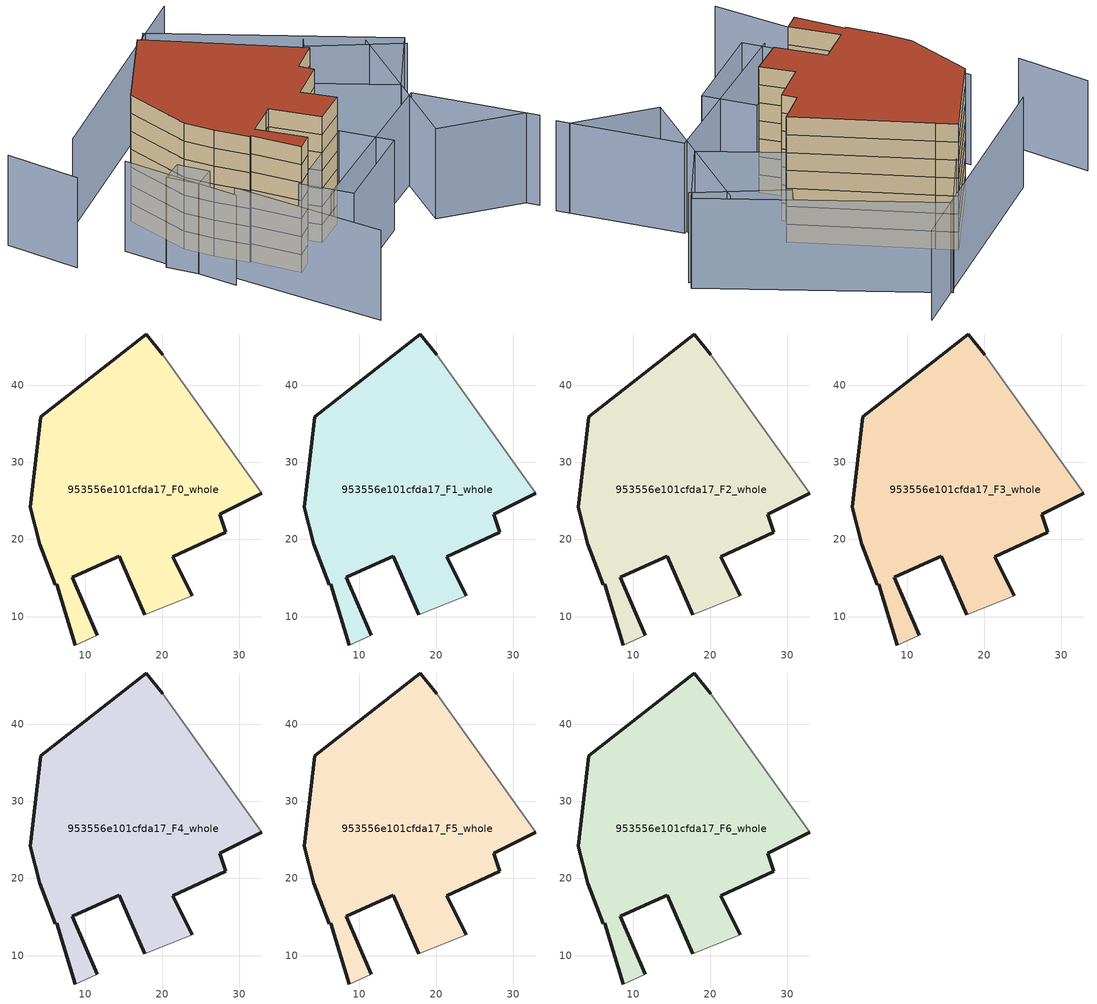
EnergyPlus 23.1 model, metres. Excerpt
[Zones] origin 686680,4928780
953556e101cfda17_F0_whole
 floor ground (EU_floor_Construction): 20.07,43.94 32.91,26 27.44,23.29 28.21,20.92 21.38,17.74 23.91,12.69 17.74,10.23 14.42,17.83 13.4,17.37 8.31,15.11 11.55,7.57 8.72,6.31 6.34,14.21 6.11,14.1 4.13,19.38 2.89,24.17 4.25,35.87 17.96,46.63 z0
 wall outside (EU_wall_Construction): 11.55,7.57 8.31,15.11 13.4,17.37 14.42,17.83 17.74,10.23 / 23.91,12.69 21.38,17.74 28.21,20.92 27.44,23.29 32.91,26 / 20.07,43.94 17.96,46.63 4.25,35.87 2.89,24.17 4.13,19.38 6.11,14.1 6.34,14.21 8.72,6.31 z0:3
 wall adiabatic (EU_wall_Construction): 8.72,6.31 11.55,7.57 / 17.74,10.23 23.91,12.69 / 32.91,26 20.07,43.94 z0:3
953556e101cfda17_F1_whole
 floor to 953556e101cfda17_F0_whole (EU_floor_Construction): 20.07,43.94 32.91,26 27.44,23.29 28.21,20.92 21.38,17.74 23.91,12.69 17.74,10.23 14.42,17.83 13.4,17.37 8.31,15.11 11.55,7.57 8.72,6.31 6.34,14.21 6.11,14.1 4.13,19.38 2.89,24.17 4.25,35.87 17.96,46.63 z3
 wall outside (EU_wall_Construction): 11.55,7.57 8.31,15.11 13.4,17.37 14.42,17.83 17.74,10.23 / 23.91,12.69 21.38,17.74 28.21,20.92 27.44,23.29 32.91,26 / 20.07,43.94 17.96,46.63 4.25,35.87 2.89,24.17 4.13,19.38 6.11,14.1 6.34,14.21 8.72,6.31 z3:6
 wall adiabatic (EU_wall_Construction): 8.72,6.31 11.55,7.57 / 17.74,10.23 23.91,12.69 / 32.91,26 20.07,43.94 z3:6
953556e101cfda17_F2_whole
 floor to 953556e101cfda17_F1_whole (EU_floor_Construction): 20.07,43.94 32.91,26 27.44,23.29 28.21,20.92 21.38,17.74 23.91,12.69 17.74,10.23 14.42,17.83 13.4,17.37 8.31,15.11 11.55,7.57 8.72,6.31 6.34,14.21 6.11,14.1 4.13,19.38 2.89,24.17 4.25,35.87 17.96,46.63 z6
 wall outside (EU_wall_Construction): 11.55,7.57 8.31,15.11 13.4,17.37 14.42,17.83 17.74,10.23 / 23.91,12.69 21.38,17.74 28.21,20.92 27.44,23.29 32.91,26 / 20.07,43.94 17.96,46.63 4.25,35.87 2.89,24.17 4.13,19.38 6.11,14.1 6.34,14.21 8.72,6.31 z6:9
 wall adiabatic (EU_wall_Construction): 8.72,6.31 11.55,7.57 / 17.74,10.23 23.91,12.69 / 32.91,26 20.07,43.94 z6:9
953556e101cfda17_F3_whole
 floor to 953556e101cfda17_F2_whole (EU_floor_Construction): 20.07,43.94 32.91,26 27.44,23.29 28.21,20.92 21.38,17.74 23.91,12.69 17.74,10.23 14.42,17.83 13.4,17.37 8.31,15.11 11.55,7.57 8.72,6.31 6.34,14.21 6.11,14.1 4.13,19.38 2.89,24.17 4.25,35.87 17.96,46.63 z9
 wall outside (EU_wall_Construction): 11.55,7.57 8.31,15.11 13.4,17.37 14.42,17.83 17.74,10.23 / 23.91,12.69 21.38,17.74 28.21,20.92 27.44,23.29 32.91,26 / 20.07,43.94 17.96,46.63 4.25,35.87 2.89,24.17 4.13,19.38 6.11,14.1 6.34,14.21 8.72,6.31 z9:12
 wall adiabatic (EU_wall_Construction): 8.72,6.31 11.55,7.57 / 17.74,10.23 23.91,12.69 / 32.91,26 20.07,43.94 z9:12
953556e101cfda17_F4_whole
 floor to 953556e101cfda17_F3_whole (EU_floor_Construction): 20.07,43.94 32.91,26 27.44,23.29 28.21,20.92 21.38,17.74 23.91,12.69 17.74,10.23 14.42,17.83 13.4,17.37 8.31,15.11 11.55,7.57 8.72,6.31 6.34,14.21 6.11,14.1 4.13,19.38 2.89,24.17 4.25,35.87 17.96,46.63 z12
 wall outside (EU_wall_Construction): 11.55,7.57 8.31,15.11 13.4,17.37 14.42,17.83 17.74,10.23 / 23.91,12.69 21.38,17.74 28.21,20.92 27.44,23.29 32.91,26 / 20.07,43.94 17.96,46.63 4.25,35.87 2.89,24.17 4.13,19.38 6.11,14.1 6.34,14.21 8.72,6.31 z12:15
 wall adiabatic (EU_wall_Construction): 8.72,6.31 11.55,7.57 / 17.74,10.23 23.91,12.69 / 32.91,26 20.07,43.94 z12:15
953556e101cfda17_F5_whole
 floor to 953556e101cfda17_F4_whole (EU_floor_Construction): 20.07,43.94 32.91,26 27.44,23.29 28.21,20.92 21.38,17.74 23.91,12.69 17.74,10.23 14.42,17.83 13.4,17.37 8.31,15.11 11.55,7.57 8.72,6.31 6.34,14.21 6.11,14.1 4.13,19.38 2.89,24.17 4.25,35.87 17.96,46.63 z15
 wall outside (EU_wall_Construction): 11.55,7.57 8.31,15.11 13.4,17.37 14.42,17.83 17.74,10.23 / 23.91,12.69 21.38,17.74 28.21,20.92 27.44,23.29 32.91,26 / 20.07,43.94 17.96,46.63 4.25,35.87 2.89,24.17 4.13,19.38 6.11,14.1 6.34,14.21 8.72,6.31 z15:18
 wall adiabatic (EU_wall_Construction): 8.72,6.31 11.55,7.57 / 17.74,10.23 23.91,12.69 / 32.91,26 20.07,43.94 z15:18
953556e101cfda17_F6_whole
 floor to 953556e101cfda17_F5_whole (EU_floor_Construction): 20.07,43.94 32.91,26 27.44,23.29 28.21,20.92 21.38,17.74 23.91,12.69 17.74,10.23 14.42,17.83 13.4,17.37 8.31,15.11 11.55,7.57 8.72,6.31 6.34,14.21 6.11,14.1 4.13,19.38 2.89,24.17 4.25,35.87 17.96,46.63 z18
 wall outside (EU_wall_Construction): 11.55,7.57 8.31,15.11 13.4,17.37 14.42,17.83 17.74,10.23 / 23.91,12.69 21.38,17.74 28.21,20.92 27.44,23.29 32.91,26 / 20.07,43.94 17.96,46.63 4.25,35.87 2.89,24.17 4.13,19.38 6.11,14.1 6.34,14.21 8.72,6.31 z18:21
 wall adiabatic (EU_wall_Construction): 8.72,6.31 11.55,7.57 / 17.74,10.23 23.91,12.69 / 32.91,26 20.07,43.94 z18:21
 roof outside (EU_roof_Construction): 23.91,12.69 21.38,17.74 28.21,20.92 27.44,23.29 32.91,26 20.07,43.94 17.96,46.63 4.25,35.87 2.89,24.17 4.13,19.38 6.11,14.1 6.34,14.21 8.72,6.31 11.55,7.57 8.31,15.11 13.4,17.37 14.42,17.83 17.74,10.23 z21
shading: 9.26,0.99 40.64,12.9 / 40.64,12.9 47.83,-6.04 / 47.06,-4.02 34.53,2.74 / 34.53,2.74 48.54,28.68 / 51.86,23.47 41.16,34.35 / 41.16,34.35 43.45,36.6 / 37.05,58.15 -3.1,40.73 / 1.01,12.64 5.27,-12.22 / -3.27,30.33 -0.61,10.94 / -13.29,44.5 -11.84,32.19 / 8.17,6.42 24.57,12.95 / 24.57,12.95 27.78,4.91 / 27.78,4.91 11.38,-1.63 / 11.38,-1.63 8.17,6.42 / 2.54,18.85 -1.52,17.5 / -1.52,17.5 -3.17,22.43 / -3.17,22.43 0.89,23.79 / 0.89,23.79 2.54,18.85 / 41.46,15.57 17,45.41 / 17,45.41 28.5,54.84 / 28.5,54.84 52.96,25 / 52.96,25 41.46,15.57 z0:15
[Building]
EU S2 Campaign: North Axis=0; Terrain=City; Solar Distribution=FullExterior
[Site:Location]
Bologna: Latitude=44.5; Longitude=11.25; Time Zone=1; Elevation=37
[SizingPeriod:WeatherFileDays]
AnnualSizingPeriod: Begin Month=1; Begin Day of Month=1; End Month=12; End Day of Month=31; Day of Week for Start Day=Monday; Use Weather File Daylight Saving Period=No; Use Weather File Rain and Snow Indicators=No
[MATERIAL]
EU_InternalMass_Material: Roughness=MediumRough; Thickness=0.1; Conductivity=1; Density=1800; Specific Heat=900; Thermal Absorptance=0.9; Solar Absorptance=0.7; Visible Absorptance=0.7
[MATERIAL:NOMASS] Roughness=MediumRough; Thermal Absorptance=0.9; Solar Absorptance=0.7; Visible Absorptance=0.7
Name | Thermal Resistance
EU_wall_NoMass | 0.905828
EU_roof_NoMass | 0.37593
EU_floor_NoMass | 0.67114
[CONSTRUCTION]
EU_wall_Construction: EU_wall_NoMass
EU_roof_Construction: EU_roof_NoMass
EU_floor_Construction: EU_floor_NoMass
EU_InternalMass_Construction: EU_InternalMass_Material
[ZONE] Type=1; Multiplier=1; Ceiling Height=autocalculate; Floor Area=autocalculate; Part of Total Floor Area=Yes
Name | Volume
953556e101cfda17_F0_whole | 1952.86
953556e101cfda17_F1_whole; 953556e101cfda17_F2_whole; 953556e101cfda17_F3_whole; 953556e101cfda17_F4_whole; 953556e101cfda17_F5_whole; 953556e101cfda17_F6_whole | 1952.87
[INTERNALMASS] Construction=EU_InternalMass_Construction; Surface Area=588.103
Name | Zone or ZoneList
953556e101cfda17_F0_whole_EU_InternalMass | 953556e101cfda17_F0_whole
953556e101cfda17_F1_whole_EU_InternalMass | 953556e101cfda17_F1_whole
953556e101cfda17_F2_whole_EU_InternalMass | 953556e101cfda17_F2_whole
953556e101cfda17_F3_whole_EU_InternalMass | 953556e101cfda17_F3_whole
953556e101cfda17_F4_whole_EU_InternalMass | 953556e101cfda17_F4_whole
953556e101cfda17_F5_whole_EU_InternalMass | 953556e101cfda17_F5_whole
953556e101cfda17_F6_whole_EU_InternalMass | 953556e101cfda17_F6_whole
[OTHEREQUIPMENT] Fuel Type=Electricity; Design Level Calculation Method=Watts/Area; Power per Zone Floor Area=1; Fraction Latent=0; Fraction Radiant=0; Fraction Lost=0; Carbon Dioxide Generation Rate=0; EndUse Subcategory=EU_Step8_InternalGains
Name | Zone or ZoneList or Space or SpaceList | Schedule
EU_Step8_InternalGain_953556e101cfda17_F0_whole_f000 | 953556e101cfda17_F0_whole | EU_Step8_GainSchedule_953556e101cfda17_F0_whole_f000
EU_Step8_InternalGain_953556e101cfda17_F1_whole_f000 | 953556e101cfda17_F1_whole | EU_Step8_GainSchedule_953556e101cfda17_F1_whole_f000
EU_Step8_InternalGain_953556e101cfda17_F2_whole_f000 | 953556e101cfda17_F2_whole | EU_Step8_GainSchedule_953556e101cfda17_F2_whole_f000
EU_Step8_InternalGain_953556e101cfda17_F3_whole_f000 | 953556e101cfda17_F3_whole | EU_Step8_GainSchedule_953556e101cfda17_F3_whole_f000
EU_Step8_InternalGain_953556e101cfda17_F4_whole_f000 | 953556e101cfda17_F4_whole | EU_Step8_GainSchedule_953556e101cfda17_F4_whole_f000
EU_Step8_InternalGain_953556e101cfda17_F5_whole_f000 | 953556e101cfda17_F5_whole | EU_Step8_GainSchedule_953556e101cfda17_F5_whole_f000
EU_Step8_InternalGain_953556e101cfda17_F6_whole_f000 | 953556e101cfda17_F6_whole | EU_Step8_GainSchedule_953556e101cfda17_F6_whole_f000
[ZONEVENTILATION:DESIGNFLOWRATE] Schedule=EU_AlwaysOn; Design Flow Rate Calculation Method=AirChanges/Hour; Air Changes per Hour=0.73129; Ventilation Type=Natural; Fan Pressure Rise=0; Fan Total Efficiency=1; Constant Term Coefficient=1; Temperature Term Coefficient=0; Velocity Term Coefficient=0; Velocity Squared Term Coefficient=0; Minimum Indoor Temperature=-100; Maximum Indoor Temperature=100; Delta Temperature=-100; Minimum Outdoor Temperature=-100; Maximum Outdoor Temperature=100; Maximum Wind Speed=40
Name | Zone or ZoneList or Space or SpaceList
EU_ConstantAir_953556e101cfda17_F0_whole | 953556e101cfda17_F0_whole
EU_ConstantAir_953556e101cfda17_F1_whole | 953556e101cfda17_F1_whole
EU_ConstantAir_953556e101cfda17_F2_whole | 953556e101cfda17_F2_whole
EU_ConstantAir_953556e101cfda17_F3_whole | 953556e101cfda17_F3_whole
EU_ConstantAir_953556e101cfda17_F4_whole | 953556e101cfda17_F4_whole
EU_ConstantAir_953556e101cfda17_F5_whole | 953556e101cfda17_F5_whole
EU_ConstantAir_953556e101cfda17_F6_whole | 953556e101cfda17_F6_whole
[HVACTEMPLATE:THERMOSTAT] Constant Heating Setpoint=20; Constant Cooling Setpoint=50
EU_HeatOnly_953556e101cfda17_F0_whole; EU_HeatOnly_953556e101cfda17_F1_whole; EU_HeatOnly_953556e101cfda17_F2_whole; EU_HeatOnly_953556e101cfda17_F3_whole; EU_HeatOnly_953556e101cfda17_F4_whole; EU_HeatOnly_953556e101cfda17_F5_whole; EU_HeatOnly_953556e101cfda17_F6_whole
[HVACTEMPLATE:ZONE:IDEALLOADSAIRSYSTEM] System Availability Schedule=EU_AlwaysOn; Maximum Heating Supply Air Temperature=50; Minimum Cooling Supply Air Temperature=13; Maximum Heating Supply Air Humidity Ratio=0.0156; Minimum Cooling Supply Air Humidity Ratio=0.0077; Heating Limit=NoLimit; Cooling Limit=NoLimit; Heating Availability Schedule=EU_AlwaysOn; Cooling Availability Schedule=EU_CoolingOff; Dehumidification Control Type=ConstantSensibleHeatRatio; Cooling Sensible Heat Ratio=0.7; Dehumidification Setpoint=60; Humidification Control Type=None; Humidification Setpoint=30; Outdoor Air Method=None; Outdoor Air Flow Rate per Person=0.00944; Outdoor Air Flow Rate per Zone Floor Area=0; Outdoor Air Flow Rate per Zone=0; Demand Controlled Ventilation Type=None; Outdoor Air Economizer Type=NoEconomizer; Heat Recovery Type=None; Sensible Heat Recovery Effectiveness=0.7; Latent Heat Recovery Effectiveness=0.65
Name | Template Thermostat
953556e101cfda17_F0_whole | EU_HeatOnly_953556e101cfda17_F0_whole
953556e101cfda17_F1_whole | EU_HeatOnly_953556e101cfda17_F1_whole
953556e101cfda17_F2_whole | EU_HeatOnly_953556e101cfda17_F2_whole
953556e101cfda17_F3_whole | EU_HeatOnly_953556e101cfda17_F3_whole
953556e101cfda17_F4_whole | EU_HeatOnly_953556e101cfda17_F4_whole
953556e101cfda17_F5_whole | EU_HeatOnly_953556e101cfda17_F5_whole
953556e101cfda17_F6_whole | EU_HeatOnly_953556e101cfda17_F6_whole
[SIZING:ZONE] Zone Cooling Design Supply Air Temperature Input Method=SupplyAirTemperature; Zone Cooling Design Supply Air Temperature=13; Zone Heating Design Supply Air Temperature Input Method=SupplyAirTemperature; Zone Heating Design Supply Air Temperature=50; Zone Cooling Design Supply Air Humidity Ratio=0.008; Zone Heating Design Supply Air Humidity Ratio=0.008; Cooling Design Air Flow Method=DesignDay; Cooling Design Air Flow Rate=0; Cooling Minimum Air Flow per Zone Floor Area=0.000762; Cooling Minimum Air Flow=0; Cooling Minimum Air Flow Fraction=0.2; Heating Design Air Flow Method=DesignDay; Heating Design Air Flow Rate=0; Heating Maximum Air Flow per Zone Floor Area=0.002032; Heating Maximum Air Flow=0.141576; Heating Maximum Air Flow Fraction=0.3; Account for Dedicated Outdoor Air System=No; Dedicated Outdoor Air System Control Strategy=NeutralSupplyAir; Dedicated Outdoor Air Low Setpoint Temperature for Design=autosize; Dedicated Outdoor Air High Setpoint Temperature for Design=autosize; Zone Load Sizing Method=Sensible Load Only No Latent Load; Zone Latent Cooling Design Supply Air Humidity Ratio Input Method=HumidityRatioDifference; Zone Cooling Design Supply Air Humidity Ratio Difference=0.005; Zone Latent Heating Design Supply Air Humidity Ratio Input Method=HumidityRatioDifference; Zone Humidification Design Supply Air Humidity Ratio Difference=0.005
953556e101cfda17_F0_whole; 953556e101cfda17_F1_whole; 953556e101cfda17_F2_whole; 953556e101cfda17_F3_whole; 953556e101cfda17_F4_whole; 953556e101cfda17_F5_whole; 953556e101cfda17_F6_whole
[SCHEDULE:CONSTANT]
Name | Hourly Value
EU_AlwaysOn | 1
EU_CoolingOff | 0
[SCHEDULE:FILE] Column Number=1; Rows to Skip at Top=0; Number of Hours of Data=8760; Column Separator=Comma; Interpolate to Timestep=No; Minutes per Item=60; Adjust Schedule for Daylight Savings=Yes
Name | File
EU_Step8_GainSchedule_953556e101cfda17_F0_whole_f000 | ../../schedules/953556e101cfda17/953556e101cfda17_F0_whole_f000_gain.csv
EU_Step8_GainSchedule_953556e101cfda17_F1_whole_f000 | ../../schedules/953556e101cfda17/953556e101cfda17_F1_whole_f000_gain.csv
EU_Step8_GainSchedule_953556e101cfda17_F2_whole_f000 | ../../schedules/953556e101cfda17/953556e101cfda17_F2_whole_f000_gain.csv
EU_Step8_GainSchedule_953556e101cfda17_F3_whole_f000 | ../../schedules/953556e101cfda17/953556e101cfda17_F3_whole_f000_gain.csv
EU_Step8_GainSchedule_953556e101cfda17_F4_whole_f000 | ../../schedules/953556e101cfda17/953556e101cfda17_F4_whole_f000_gain.csv
EU_Step8_GainSchedule_953556e101cfda17_F5_whole_f000 | ../../schedules/953556e101cfda17/953556e101cfda17_F5_whole_f000_gain.csv
EU_Step8_GainSchedule_953556e101cfda17_F6_whole_f000 | ../../schedules/953556e101cfda17/953556e101cfda17_F6_whole_f000_gain.csv
